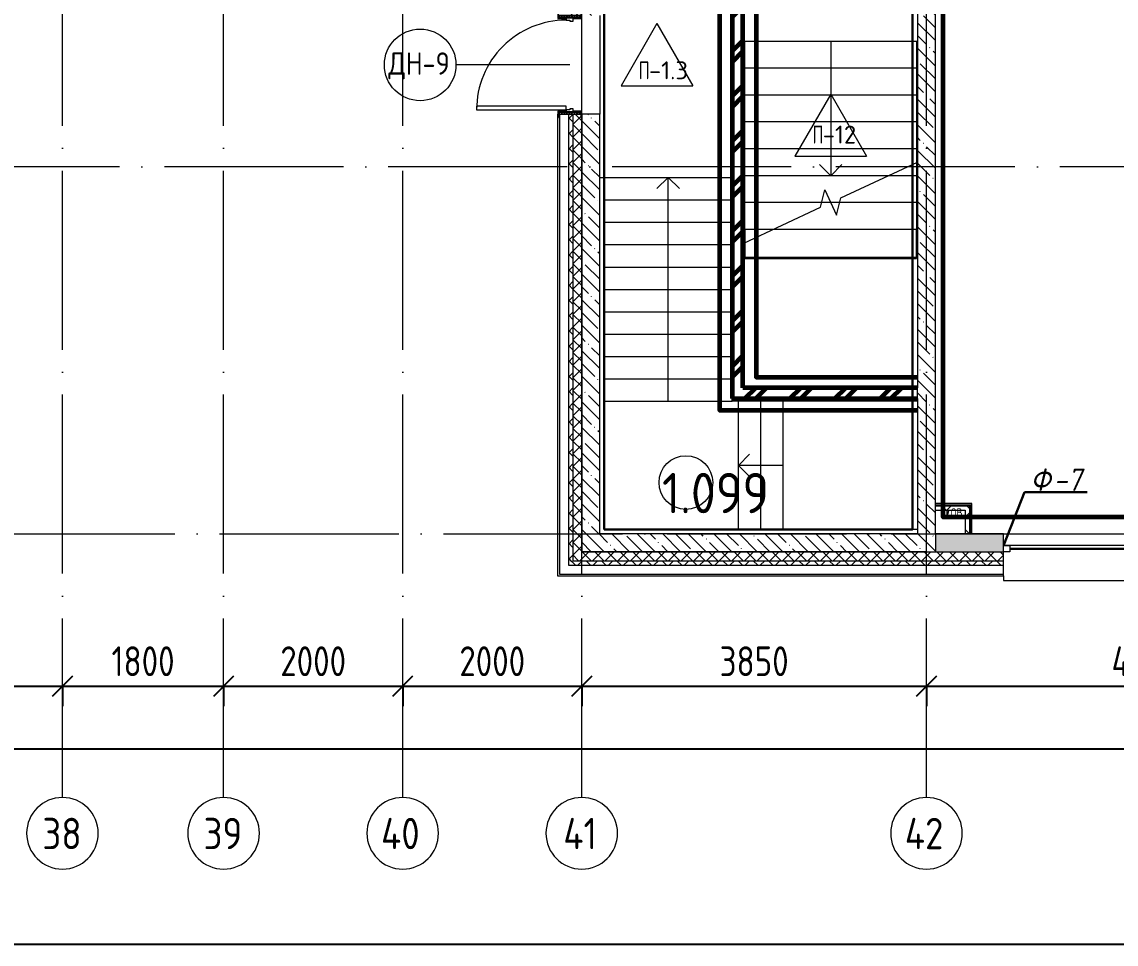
# Model space of a CAD drawing. Header units: millimetres. Extents: x -592259 to 288321, y -552984 to 293768.
# Drawn here: x 142535 to 154756, y -4557 to 5742 of the extents above; entities that cross this region are included whole.
import ezdxf

# ---------------------------------------------------------------- set-up
doc = ezdxf.new("R2010")
doc.units = ezdxf.units.MM
doc.linetypes.add('ADSK_Линия сетки', pattern=[2500, 2000, -250, 0, -250])
doc.layers.get('Defpoints').update_dxf_attribs({"color": 250})
for name, color, linetype, lineweight in [('0) кирпич', 30, 'Continuous', 60), ('2)Фархверки', 40, 'Continuous', 30), ('4.1) Штук. 3 вып', 6, 'Continuous', 60), ('4.1.1) Штук.  швы3 вып.', 6, 'Continuous', 60), ('4.2) Штук 4 вып', 6, 'Continuous', 60), ('4.7) Штук. 6 вып.', 6, 'Continuous', 30), ('A-____-____-DIMS', 250, 'Continuous', 9), ('A-AREA-____-IDEN', 250, 'Continuous', 9), ('A-DETL-GENF-OTLN', 250, 'Continuous', 5), ('A-DOOR-____-IDEN', 250, 'Continuous', 9), ('A-DOOR-____-MCUT', 250, 'Continuous', 5), ('A-DOOR-____-OTLN', 250, 'Continuous', 5), ('A-DOOR-FRAM-MCUT', 250, 'Continuous', 5), ('A-DOOR-FRAM-OTLN', 250, 'Continuous', 5), ('A-FLOR-____-IDEN', 250, 'Continuous', 9), ('A-FLOR-____-OTLN', 250, 'Continuous', 9), ('A-GLAZ-____-MCUT', 250, 'Continuous', 9), ('A-GLAZ-____-OTLN', 250, 'Continuous', 5), ('A-ROOF-___-IDEN', 250, 'Continuous', 9), ('A-ROOF-____-MCUT', 250, 'Continuous', 9), ('A-ROOF-____-OTLN', 250, 'Continuous', 5), ('A-ROOF-FNSH-MCUT', 250, 'Continuous', 9), ('A-WALL-____-MCUT', 250, 'Continuous', 13), ('A-WALL-____-PATT', 250, 'Continuous', 13), ('A-WALL-FNSH-MCUT', 250, 'Continuous', 13), ('I-WALL-____-OTLN', 250, 'Continuous', 9), ('S-GRID-____-IDEN', 250, 'Continuous', 9), ('S-GRID-____-OTLN', 250, 'Continuous', 9), ('S-STRS-____-MBND', 250, 'Continuous', 5), ('S-STRS-____-OTLN', 250, 'Continuous', 5)]:
    doc.layers.add(name, color=color, linetype=linetype, lineweight=lineweight)
doc.styles.add('GOST Common', font='', dxfattribs={"width": 0.9, "height": 350})
doc.styles.add('GOST Common_1', font='', dxfattribs={"width": 0.9, "height": 250})
doc.styles.add('ISOCPEUR', font='isocpeur.ttf', dxfattribs={"width": 0.8, "height": 100})
doc.styles.add('ISOCPEUR_1', font='isocpeur.ttf', dxfattribs={"width": 0.9, "height": 250})
doc.styles.add('ISOCPEUR_2', font='isocpeur.ttf', dxfattribs={"height": 160})
doc.styles.add('ISOCPEUR_I', font='isocpeui.ttf', dxfattribs={"width": 0.9, "height": 12.5})
doc.styles.get("Standard").update_dxf_attribs({"font": 'ГОСТ тип А.ttf'})
doc.styles.get('GOST Common').set_extended_font_data('GOST Common')
doc.styles.get('GOST Common_1').set_extended_font_data('GOST Common')
doc.dimstyles.new('А3', dxfattribs={"dimtxt": 333, "dimasz": 222, "dimexe": 222, "dimexo": 111, "dimgap": 111, "dimtad": 1, "dimtoh": 1, "dimdec": 0, "dimrnd": 0.0015, "dimzin": 0, "dimdsep": 46, "dimtxsty": 'Standard', "dimblk": 'OBLIQUE', "dimcen": 0, "dimclrd": 7, "dimclre": 7, "dimclrt": 7, "dimadec": 0, "dimazin": 0, "dimtfac": 1, "dimtdec": 0, "dimtofl": 0, "dimtmove": 0, "dimatfit": 3, "dimfxl": 1, "dimtolj": 1, "dimtzin": 0, "dimarcsym": 0})
pattern_1 = [(45, (12287.9, -0.0006), (-251.4472, 251.4472), []), (45, (12287.9, 381), (-251.4472, 251.4472), [])]
pattern_2 = [(45, (12287.91, -0.0006), (-70.71068, 70.71068), []), (135, (12287.91, -0.0006), (-70.71068, -70.71068), [])]
pattern_3 = [(135, (12287.91, -0.0006), (-84.85281, -84.85281), []), (225, (12287.91, -0.0006), (84.85281, -84.85281), [])]
pattern_4 = [(135, (12287.91, -0.0006), (-142.5612, -142.5612), []), (135, (12430.48, -0.0006), (-142.5612, -142.5612), [252.016, -50.403, 3.353, -47.05])]
pattern_5 = [(45, (12287.91, -0.0006), (-141.42136, 141.42136), []), (135, (12287.91, -0.0006), (-141.42136, -141.42136), [])]

# ---------------------------------------------------------------- blocks, each defined once
blk = doc.blocks.new('Дверь_СКБ_1Ст_Наружная - Общешкольная светлая из подвала с фрамугой_ncs s 1020-Y90R_ДН9-35292527-АР1_Маркировочный план 1 этажа С2и3')
at = {"layer": 'A-DOOR-____-OTLN'}
h = blk.add_hatch(dxfattribs=at)
h.set_pattern_fill('FP_56', color=256, style=0, pattern_type=2)
h.set_pattern_definition([(135, (1751.41, 209.685), (-14.14214, -14.14214), []), (225, (1751.41, 209.685), (14.14214, -14.14214), [])])
h.paths.add_polyline_path([(544.5, 65), (544.5, -115), (569.5, -115), (569.5, 135), (544.5, 135), (544.5, 124.4)])
at = {"layer": 'A-DOOR-FRAM-OTLN'}
h = blk.add_hatch(dxfattribs=at)
h.set_pattern_fill('FP_57', color=256, style=0, pattern_type=2)
h.set_pattern_definition([(45, (-371.384, 209.685), (-14.1421, 14.1421), []), (135, (-371.384, 209.685), (-14.1421, -14.1421), [])])
h.paths.add_polyline_path([(-530.5, 135), (-530.5, -115), (-505.5, -115), (-505.5, 135)])
at = {"layer": 'A-DOOR-____-MCUT'}
for p, q in [((-480.5, 1050), (-480.5, 50)), ((-440.5, 1050), (-480.5, 1050)), ((-440.5, 50), (-440.5, 1050)), ((-480.5, 50), (-440.5, 50))]:
    blk.add_line(p, q, dxfattribs=at)
at = {"layer": 'A-DOOR-____-OTLN'}
for p, q in [((-497.5, 143), (-567.5, 143)), ((-567.5, 143), (-567.5, 135)), ((-567.5, 135), (-505.5, 135)), ((-505.5, 135), (-505.5, 50)), ((-497.5, 50), (-497.5, 143)), ((606.5, 143), (536.5, 143)), ((536.5, 143), (536.5, 50)), ((544.5, 50), (544.5, 135)), ((544.5, 135), (606.5, 135)), ((606.5, 135), (606.5, 143)), ((-505.5, 50), (-497.5, 50)), ((536.5, 50), (544.5, 50)), ((-567.5, -115), (-567.5, -123)), ((-505.5, -115), (-567.5, -115)), ((-497.5, -30), (-505.5, -30)), ((-505.5, -30), (-505.5, -115)), ((-497.5, -123), (-497.5, -30)), ((544.5, -30), (536.5, -30)), ((536.5, -30), (536.5, -123)), ((544.5, -115), (544.5, -30)), ((606.5, -115), (544.5, -115)), ((606.5, -123), (606.5, -115)), ((-567.5, -123), (-497.5, -123)), ((536.5, -123), (606.5, -123))]:
    blk.add_line(p, q, dxfattribs=at)
blk.add_arc((-480.5, 50), 1000, 360, 90, dxfattribs=at)
at = {"layer": 'A-DOOR-FRAM-MCUT'}
for p, q in [((-505.5, 135), (-530.5, 135)), ((-530.5, 135), (-530.5, -115)), ((-505.5, -115), (-505.5, 135)), ((569.5, 135), (544.5, 135)), ((544.5, 135), (544.5, -115)), ((569.5, -115), (569.5, 135)), ((-480.5, 50), (-505.5, 50)), ((-505.5, 50), (-505.5, -30)), ((-480.5, 10), (-480.5, 50)), ((-470.5, 10), (-480.5, 10)), ((-470.5, -30), (-470.5, 10)), ((519.5, 10), (509.5, 10)), ((509.5, 10), (509.5, -30)), ((519.5, 50), (519.5, 10)), ((544.5, 50), (519.5, 50)), ((544.5, -30), (544.5, 50)), ((-530.5, -115), (-505.5, -115)), ((-505.5, -30), (-470.5, -30)), ((509.5, -30), (544.5, -30)), ((544.5, -115), (569.5, -115))]:
    blk.add_line(p, q, dxfattribs=at)
blk = doc.blocks.new('Окно_СКБ_2Ст1 - Окно_СКБ_2Ст 3300_ОК2л-29018870-АР1_Маркировочный план 1 этажа С2и3')
at = {"layer": 'A-GLAZ-____-MCUT'}
for p, q in [((-1650, -195), (-1650, -125)), ((-1650, -125), (-1580, -125)), ((-1580, -195), (-1650, -195)), ((-1580, -195), (-1600, -195)), ((-1600, -195), (-1600, -205)), ((-1600, -205), (-800, -205)), ((-800, -205), (-1600, -205)), ((-1580, -125), (-1580, -195)), ((-820, -155), (-1580, -155)), ((-1580, -155), (-1580, -195)), ((-1530, -205), (-1530, -155)), ((-870, -205), (-870, -155)), ((-820, -195), (-820, -125)), ((-820, -125), (-750, -125)), ((-820, -195), (-820, -155)), ((-750, -195), (-820, -195)), ((-800, -195), (-820, -195)), ((-800, -205), (-800, -195)), ((-750, -125), (-750, -195)), ((1580, -195), (1580, -125)), ((1580, -125), (1650, -125)), ((1650, -195), (1580, -195)), ((1650, -125), (1650, -195))]:
    blk.add_line(p, q, dxfattribs=at)
at = {"layer": 'A-GLAZ-____-MCUT', "lineweight": 5}
for p, q in [((-1530, -175), (-870, -175)), ((-870, -185), (-1530, -185)), ((1580, -155), (-750, -155)), ((1580, -165), (-750, -165))]:
    blk.add_line(p, q, dxfattribs=at)
at = {"layer": 'A-GLAZ-____-OTLN'}
for p, q in [((-1650, -195), (-1600, -195)), ((-800, -195), (1650, -195))]:
    blk.add_line(p, q, dxfattribs=at)
blk = doc.blocks.new('WNW_Отлив1 - Отлив_металлический 2-28598290-АР1_Маркировочный план 1 этажа С2и3')
at = {"layer": 'A-GLAZ-____-OTLN'}
for p, q in [((1650, 320), (-1650, 320)), ((-1650, 320), (-1650, 270)), ((1650, 270), (1650, 320))]:
    blk.add_line(p, q, dxfattribs=at)
blk = doc.blocks.new('_Wn_-As_OpeningMEP_floor__Rectangular - _Wn_-As_OpeningMEP_floor__Rectangular-34854217-АР1_Маркировочный план 1 этажа С2и3')
at = {"layer": 'A-DETL-GENF-OTLN', "lineweight": 5}
for p, q in [((-100, 0), (-82, 82)), ((-82, 82), (-48, 86))]:
    blk.add_line(p, q, dxfattribs=at)
blk = doc.blocks.new('Ось сетки - Круг_Ø8 мм-39983606-АР1_Маркировочный план 1 этажа С2и3')
at = {"layer": 'S-GRID-____-IDEN'}
for start, end in [(360, 180), (180, 360)]:
    blk.add_arc((0, 0), 4, start, end, dxfattribs=at)
blk = doc.blocks.new('_Oblique')
at = {"color": 0, "linetype": 'ByBlock', "lineweight": -2}
blk.add_line((-0.5, -0.5), (0.5, 0.5), dxfattribs=at)
blk = doc.blocks.new('*D2541')
at = {"layer": 'A-____-____-DIMS', "color": 7, "lineweight": -2, "transparency": 16777216}
for p, q in [((137538, -1676), (142988, -1676)), ((137538, -1687), (137538, -1898)), ((142988, -1687), (142988, -1898))]:
    blk.add_line(p, q, dxfattribs=at)
at = {"layer": 'Defpoints', "color": 0, "transparency": 16777216}
for p in [(137538, -1576), (142988, -1576), (142988, -1676)]:
    blk.add_point(p, dxfattribs=at)
at = {"layer": 'A-____-____-DIMS', "color": 7, "lineweight": -2, "transparency": 16777216, "xscale": 222, "yscale": 222, "zscale": 222, "rotation": 180}
blk.add_blockref('_Oblique', (137538, -1676), dxfattribs=at)
at = {"layer": 'A-____-____-DIMS', "color": 7, "lineweight": -2, "transparency": 16777216, "xscale": 222, "yscale": 222, "zscale": 222}
blk.add_blockref('_Oblique', (142988, -1676), dxfattribs=at)
at = {"layer": 'A-____-____-DIMS', "color": 7, "transparency": 16777216, "insert": (140263, -1398), "char_height": 333, "width": 2.57, "attachment_point": 5}
blk.add_mtext('\\A1;5450', dxfattribs=at)
blk = doc.blocks.new('*D2542')
at = {"layer": 'A-____-____-DIMS', "color": 7, "lineweight": -2, "transparency": 16777216}
for p, q in [((142988, -1676), (144788, -1676)), ((142988, -1687), (142988, -1898)), ((144788, -1687), (144788, -1898))]:
    blk.add_line(p, q, dxfattribs=at)
at = {"layer": 'Defpoints', "color": 0, "transparency": 16777216}
for p in [(142988, -1576), (144788, -1576), (144788, -1676)]:
    blk.add_point(p, dxfattribs=at)
at = {"layer": 'A-____-____-DIMS', "color": 7, "lineweight": -2, "transparency": 16777216, "xscale": 222, "yscale": 222, "zscale": 222, "rotation": 180}
blk.add_blockref('_Oblique', (142988, -1676), dxfattribs=at)
at = {"layer": 'A-____-____-DIMS', "color": 7, "lineweight": -2, "transparency": 16777216, "xscale": 222, "yscale": 222, "zscale": 222}
blk.add_blockref('_Oblique', (144788, -1676), dxfattribs=at)
at = {"layer": 'A-____-____-DIMS', "color": 7, "transparency": 16777216, "insert": (143888, -1398), "char_height": 333, "width": 2.3, "attachment_point": 5}
blk.add_mtext('\\A1;1800', dxfattribs=at)
blk = doc.blocks.new('*D2543')
at = {"layer": 'A-____-____-DIMS', "color": 7, "lineweight": -2, "transparency": 16777216}
for p, q in [((144788, -1676), (146788, -1676)), ((144788, -1687), (144788, -1898)), ((146788, -1687), (146788, -1898))]:
    blk.add_line(p, q, dxfattribs=at)
at = {"layer": 'Defpoints', "color": 0, "transparency": 16777216}
for p in [(144788, -1576), (146788, -1576), (146788, -1676)]:
    blk.add_point(p, dxfattribs=at)
at = {"layer": 'A-____-____-DIMS', "color": 7, "lineweight": -2, "transparency": 16777216, "xscale": 222, "yscale": 222, "zscale": 222, "rotation": 180}
blk.add_blockref('_Oblique', (144788, -1676), dxfattribs=at)
at = {"layer": 'A-____-____-DIMS', "color": 7, "lineweight": -2, "transparency": 16777216, "xscale": 222, "yscale": 222, "zscale": 222}
blk.add_blockref('_Oblique', (146788, -1676), dxfattribs=at)
at = {"layer": 'A-____-____-DIMS', "color": 7, "transparency": 16777216, "insert": (145788, -1398), "char_height": 333, "width": 2.48, "attachment_point": 5}
blk.add_mtext('\\A1;2000', dxfattribs=at)
blk = doc.blocks.new('*D2544')
at = {"layer": 'A-____-____-DIMS', "color": 7, "lineweight": -2, "transparency": 16777216}
for p, q in [((146788, -1676), (148788, -1676)), ((146788, -1687), (146788, -1898)), ((148788, -1687), (148788, -1898))]:
    blk.add_line(p, q, dxfattribs=at)
at = {"layer": 'Defpoints', "color": 0, "transparency": 16777216}
for p in [(146788, -1576), (148788, -1576), (148788, -1676)]:
    blk.add_point(p, dxfattribs=at)
at = {"layer": 'A-____-____-DIMS', "color": 7, "lineweight": -2, "transparency": 16777216, "xscale": 222, "yscale": 222, "zscale": 222, "rotation": 180}
blk.add_blockref('_Oblique', (146788, -1676), dxfattribs=at)
at = {"layer": 'A-____-____-DIMS', "color": 7, "lineweight": -2, "transparency": 16777216, "xscale": 222, "yscale": 222, "zscale": 222}
blk.add_blockref('_Oblique', (148788, -1676), dxfattribs=at)
at = {"layer": 'A-____-____-DIMS', "color": 7, "transparency": 16777216, "insert": (147788, -1398), "char_height": 333, "width": 2.48, "attachment_point": 5}
blk.add_mtext('\\A1;2000', dxfattribs=at)
blk = doc.blocks.new('*D2545')
at = {"layer": 'A-____-____-DIMS', "color": 7, "lineweight": -2, "transparency": 16777216}
for p, q in [((148788, -1676), (152638, -1676)), ((148788, -1687), (148788, -1898)), ((152638, -1687), (152638, -1898))]:
    blk.add_line(p, q, dxfattribs=at)
at = {"layer": 'Defpoints', "color": 0, "transparency": 16777216}
for p in [(148788, -1576), (152638, -1576), (152638, -1676)]:
    blk.add_point(p, dxfattribs=at)
at = {"layer": 'A-____-____-DIMS', "color": 7, "lineweight": -2, "transparency": 16777216, "xscale": 222, "yscale": 222, "zscale": 222, "rotation": 180}
blk.add_blockref('_Oblique', (148788, -1676), dxfattribs=at)
at = {"layer": 'A-____-____-DIMS', "color": 7, "lineweight": -2, "transparency": 16777216, "xscale": 222, "yscale": 222, "zscale": 222}
blk.add_blockref('_Oblique', (152638, -1676), dxfattribs=at)
at = {"layer": 'A-____-____-DIMS', "color": 7, "transparency": 16777216, "insert": (150713, -1398), "char_height": 333, "width": 2.48, "attachment_point": 5}
blk.add_mtext('\\A1;3850', dxfattribs=at)
blk = doc.blocks.new('*D2546')
at = {"layer": 'A-____-____-DIMS', "color": 7, "lineweight": -2, "transparency": 16777216}
for p, q in [((152638, -1676), (157538, -1676)), ((152638, -1687), (152638, -1898)), ((157538, -1687), (157538, -1898))]:
    blk.add_line(p, q, dxfattribs=at)
at = {"layer": 'Defpoints', "color": 0, "transparency": 16777216}
for p in [(152638, -1576), (157538, -1576), (157538, -1676)]:
    blk.add_point(p, dxfattribs=at)
at = {"layer": 'A-____-____-DIMS', "color": 7, "lineweight": -2, "transparency": 16777216, "xscale": 222, "yscale": 222, "zscale": 222, "rotation": 180}
blk.add_blockref('_Oblique', (152638, -1676), dxfattribs=at)
at = {"layer": 'A-____-____-DIMS', "color": 7, "lineweight": -2, "transparency": 16777216, "xscale": 222, "yscale": 222, "zscale": 222}
blk.add_blockref('_Oblique', (157538, -1676), dxfattribs=at)
at = {"layer": 'A-____-____-DIMS', "color": 7, "transparency": 16777216, "insert": (155088, -1398), "char_height": 333, "width": 2.57, "attachment_point": 5}
blk.add_mtext('\\A1;4900', dxfattribs=at)
blk = doc.blocks.new('*D2548')
at = {"layer": 'A-____-____-DIMS', "color": 7, "lineweight": -2, "transparency": 16777216}
for p, q in [((81438, -2376), (165038, -2376)), ((81438, -2387), (81438, -2598)), ((165038, -2387), (165038, -2598))]:
    blk.add_line(p, q, dxfattribs=at)
at = {"layer": 'Defpoints', "color": 0, "transparency": 16777216}
for p in [(81438, -2276), (165038, -2276), (165038, -2376)]:
    blk.add_point(p, dxfattribs=at)
at = {"layer": 'A-____-____-DIMS', "color": 7, "lineweight": -2, "transparency": 16777216, "xscale": 222, "yscale": 222, "zscale": 222, "rotation": 180}
blk.add_blockref('_Oblique', (81438, -2376), dxfattribs=at)
at = {"layer": 'A-____-____-DIMS', "color": 7, "lineweight": -2, "transparency": 16777216, "xscale": 222, "yscale": 222, "zscale": 222}
blk.add_blockref('_Oblique', (165038, -2376), dxfattribs=at)
at = {"layer": 'A-____-____-DIMS', "color": 7, "transparency": 16777216, "insert": (123238, -2098), "char_height": 333, "width": 3.1, "attachment_point": 5}
blk.add_mtext('\\A1;83600', dxfattribs=at)
blk = doc.blocks.new('AAR_СКБ_Марка_Помещения_мал - Номер-28977439-АР1_Маркировочный план 1 этажа С2и3')
at = {"layer": 'A-AREA-____-IDEN'}
blk.add_circle((-0.03, 0), 3, dxfattribs=at)
blk = doc.blocks.new('AAR_СКБ_Марка_Перекрытия - Марка пола-17325028-АР1_Маркировочный план 1 этажа С2и3')
at = {"layer": 'A-FLOR-____-IDEN'}
for p, q in [((0, 6.93), (-4, 0)), ((0, 6.93), (4, 0)), ((-4, 0), (4, 0))]:
    blk.add_line(p, q, dxfattribs=at)
blk = doc.blocks.new('ADSK_Марка_отделка-ступеней - Типоразмер_ADSK_Марка-39154903-АР1_Маркировочный план 1 этажа С2и3')
at = {"layer": 'A-ROOF-___-IDEN'}
for p, q in [((0, 6.22), (-4, -0.71)), ((0, 6.22), (4, -0.71)), ((-4, -0.71), (4, -0.71))]:
    blk.add_line(p, q, dxfattribs=at)
blk = doc.blocks.new('ADSK_Марка_Дверь - Типоразмер_ADSK_Марка-30565456-АР1_Маркировочный план 1 этажа С2и3')
at = {"layer": 'A-DOOR-____-IDEN'}
blk.add_circle((0, 0), 4, dxfattribs=at)

msp = doc.modelspace()

# ---------------------------------------------------------------- hatches: boundary and pattern name
at = {"layer": '0) кирпич'}
h = msp.add_hatch(dxfattribs=at)
h.set_pattern_fill('FP_4', color=256, style=0, pattern_type=2)
h.set_pattern_definition(pattern_1)
h.paths.add_polyline_path([(150467.9741, 1534.9994), (150587.9138, 1534.9994), (150587.9138, 6174.9994), (150467.9138, 6174.9994), (150467.9138, 1534.9994)])
h = msp.add_hatch(dxfattribs=at)
h.set_pattern_fill('FP_4', color=256, style=0, pattern_type=2)
h.set_pattern_definition(pattern_1)
h.paths.add_polyline_path([(152533.5142, 1534.9994), (152537.9138, 1534.9994), (152537.0335, 1654.9994), (150587.9138, 1654.9994), (150587.9138, 1534.9994), (152483.513, 1534.9994)])
at = {"layer": 'A-WALL-____-PATT', "lineweight": 15, "true_color": 0x000000}
h = msp.add_hatch(dxfattribs=at)
h.set_pattern_fill('FP_1', color=18, style=0, pattern_type=2)
h.set_pattern_definition(pattern_4)
h.paths.add_polyline_path([(148799.7684, 25), (148987.9138, 25), (148987.9138, 4711.9994), (148787.9138, 4711.9994), (148787.9138, 25)])
h.paths.add_polyline_path([(148985.6886, 5811.9994), (148987.9138, 5811.9994), (148987.9138, 6889.9994), (148787.9138, 6889.9994), (148787.9138, 5811.9994)])
h.paths.add_polyline_path([(148787.9138, 8619.9994), (148987.9138, 8619.9994), (148987.9138, 10025), (148787.9138, 10025), (148787.9138, 8799.0577)])
h.paths.add_polyline_path([(148831.1292, 12545.0003), (148987.9138, 12545.0003), (148987.9138, 13000), (148787.9138, 13000), (148787.9138, 12545.0003)])
h = msp.add_hatch(dxfattribs=at)
h.set_pattern_fill('FP_1', color=18, style=0, pattern_type=2)
h.set_pattern_definition(pattern_4)
h.paths.add_polyline_path([(152737.9138, -175), (152737.9138, 7109.9994), (152537.9138, 7109.9994), (152537.9138, -175), (152637.8913, -175)])
h.paths.add_polyline_path([(152588.6141, 8749.9994), (152737.9138, 8749.9994), (152737.8919, 10425.0006), (152537.9138, 10425.0006), (152537.9138, 8749.9994)])
h = msp.add_hatch(dxfattribs=at)
h.set_pattern_fill('FP_53', color=18, style=0, pattern_type=2)
h.set_pattern_definition(pattern_3)
h.paths.add_polyline_path([(148687.8919, -275), (148687.8919, 4711.9994), (148637.8919, 4711.9994), (148637.8919, -275)])
h.paths.add_polyline_path([(148687.8919, 5811.9994), (148687.8919, 6889.9994), (148637.8919, 6889.9994), (148637.8919, 5811.9994)])
h.paths.add_polyline_path([(148637.8919, 8619.9994), (148687.8919, 8619.9994), (148687.8919, 9755), (148637.8919, 9755), (148637.8919, 8799.0577)])
h = msp.add_hatch(dxfattribs=at)
h.set_pattern_fill('FP_52', color=18, style=0, pattern_type=2)
h.set_pattern_definition(pattern_2)
h.paths.add_polyline_path([(148687.8919, -175), (148787.8919, -175), (148787.8919, 4711.9994), (148785.8919, 4711.9994), (148785.8477, 4674.9994), (148777.8919, 4674.9994), (148777.8919, 4711.9994), (148687.8919, 4711.9994), (148687.8919, 8.7269)])
h.paths.add_polyline_path([(148785.8919, 5811.9994), (148787.8919, 5811.9994), (148787.8919, 6889.9994), (148785.8919, 6889.9994), (148785.8919, 6852.9994), (148777.8919, 6852.9994), (148777.8919, 6889.9994), (148687.8919, 6889.9994), (148687.8919, 5811.9994), (148777.8919, 5811.9994), (148777.8919, 5848.9994), (148785.8919, 5848.9994), (148785.8919, 5827.4634)])
h.paths.add_polyline_path([(148777.8919, 8619.9994), (148777.8919, 8656.9994), (148785.8919, 8656.9994), (148785.8919, 8619.9994), (148787.8919, 8619.9994), (148787.8919, 9755), (148687.8919, 9755), (148687.8919, 8619.9994), (148752.8919, 8619.9994)])
h = msp.add_hatch(dxfattribs=at)
h.set_pattern_fill('FP_83', color=18, style=0, pattern_type=2)
h.set_pattern_definition(pattern_5)
h.paths.add_polyline_path([(153070.1654, 287.5006), (153120.1654, 287.5006), (153120.1654, 337.5006), (152737.9138, 337.5006), (152737.9138, 287.5006), (152874.295, 287.5006)])
h = msp.add_hatch(dxfattribs=at)
h.set_pattern_fill('FP_83', color=18, style=0, pattern_type=2)
h.set_pattern_definition(pattern_5)
h.paths.add_polyline_path([(153070.1654, 25), (153120.1654, 25), (153120.1654, 287.5006), (153070.1654, 287.5006), (153070.1654, 64.5232)])
h = msp.add_hatch(dxfattribs=at)
h.set_pattern_fill('FP_1', color=18, style=0, pattern_type=2)
h.set_pattern_definition(pattern_4)
h.paths.add_polyline_path([(148787.9138, -175), (152537.9138, -175), (152537.9138, 25), (148787.9138, 23.9725), (148787.9138, -174.9781)])
h = msp.add_hatch(dxfattribs=at)
h.set_pattern_fill('FP_3', color=18, style=0, pattern_type=2)
h.set_pattern_definition([(50, (12287.9, -0.0006), (364.3679, -31.8783), [38.1, -419.1]), (355, (12287.9, -0.0006), (-70.48585, 382.1133), [30.48, -335.28]), (100.451, (12318.28, -2.66), (293.885, 350.2334), [32.38, -356.18]), (46.184, (12287.9, 101.6), (542.1585, -84.0858), [57.15, -628.65]), (96.636, (12333.1, 94.6), (474.8049, 494.8554), [48.57, -534.27]), (351.184, (12287.9, 101.6), (474.8102, 494.85), [45.72, -502.92]), (21, (12338.7, 76.2), (303.22847, -204.53046), [38.1, -419.1]), (326, (12338.7, 76.2), (123.6039, 368.376), [30.48, -335.28]), (71.451, (12364, 59.16), (426.8341, 163.8427), [32.38, -356.18]), (37.5, (12287.91, -0.0006), (6.17665, 169.11015), [16.764, -314.452, 16.764, -323.596, -336.55]), (37.5, (12287.91, -0.0006), (6.17665, 169.11015), [-671.576, 16.764, -319.786]), (7.5, (12287.91, -0.0006), (133.63888, 200.3615), [16.764, -177.292, 16.764, -306.832, -128.27]), (7.5, (12287.91, -0.0006), (133.63888, 200.3615), [-517.652, 16.764, -111.506]), (327.5, (12174.63, -0.0006), (271.18182, -11.45836), [16.764, -110.236, 16.764, -379.476, -525.78]), (327.5, (12174.63, -0.0006), (271.18182, -11.45836), [-523.24, 16.764, -509.016]), (317.5, (12123.83, -0.0006), (296.2585, 50.85285), [16.764, -148.336, 16.764, -246.38, -373.38]), (317.5, (12123.83, -0.0006), (296.2585, 50.85285), [-428.244, 16.764, -356.616])])
h.paths.add_polyline_path([(164837.8919, -175), (164837.8919, 25), (157737.8919, 25), (157737.8919, -175), (164551.1175, -175)])
h.paths.add_polyline_path([(157337.8919, -175), (157337.8919, 25), (156797.4138, 25), (156797.4138, -175)])
h.paths.add_polyline_path([(153497.4138, -175), (153497.4138, 25), (152737.9138, 25), (152737.9138, -175)])
h = msp.add_hatch(dxfattribs=at)
h.set_pattern_fill('FP_52', color=18, style=0, pattern_type=2)
h.set_pattern_definition(pattern_2)
h.paths.add_polyline_path([(150881.5625, -275), (152637.8913, -275), (152637.8913, -175), (148687.8919, -175), (148687.8922, -275), (148987.9138, -275)])
h = msp.add_hatch(dxfattribs=at)
h.set_pattern_fill('FP_52', color=18, style=0, pattern_type=2)
h.set_pattern_definition(pattern_2)
h.paths.add_polyline_path([(157447.9138, -275), (157447.9138, -175), (156797.4138, -175), (156797.4138, -275)])
h.paths.add_polyline_path([(152637.8913, -275), (153497.4138, -275), (153497.4138, -175), (152637.8913, -175), (152637.8913, -180.6325)])
h = msp.add_hatch(dxfattribs=at)
h.set_pattern_fill('FP_53', color=18, style=0, pattern_type=2)
h.set_pattern_definition(pattern_3)
h.paths.add_polyline_path([(148687.8922, -275), (148637.8919, -275), (148637.8923, -325), (148662.8919, -300)])
h.paths.add_polyline_path([(152537.9138, -325), (152637.8913, -325), (152637.8913, -275), (148687.8922, -275), (148637.8923, -325), (150881.5625, -325)])
h = msp.add_hatch(dxfattribs=at)
h.set_pattern_fill('FP_53', color=18, style=0, pattern_type=2)
h.set_pattern_definition(pattern_3)
h.paths.add_polyline_path([(157447.9138, -325), (157447.9138, -275), (156797.4138, -275), (156797.4138, -325)])
h.paths.add_polyline_path([(152637.8913, -325), (153497.4138, -325), (153497.4138, -275), (152637.8913, -275)])

# ---------------------------------------------------------------- linework, layer by layer
at = {"color": 1}
msp.add_lwpolyline([(173774.1788, 68376.857), (126127.8919, 68376.857), (126127.8919, -4557.0324), (173774.1788, -4557.0324)], close=True, dxfattribs=at)
at = {"layer": '0) кирпич'}
for p, q in [((150587.9138, 1654.9994), (150587.9138, 6174.9994)), ((150467.9138, 6054.9994), (150467.9138, 1534.9994)), ((152537.9138, 1654.9994), (150587.9138, 1654.9994)), ((150467.9138, 1534.9994), (152537.9138, 1534.9994))]:
    msp.add_line(p, q, dxfattribs=at)
at = {"layer": '2)Фархверки'}
for p, q in [((153500.7112, -97.5191), (153731.6044, 491.924)), ((154431.6044, 489.2802), (153731.6044, 489.2802))]:
    msp.add_line(p, q, dxfattribs=at)
at = {"layer": '4.1) Штук. 3 вып'}
msp.add_lwpolyline([(152824.391, 48485.5), (152824.391, 58375), (157197.4452, 58375), (157197.4452, 211.6505), (152824.391, 211.6505), (152824.391, 10513.9665)], dxfattribs=at)
at = {"layer": '4.1.1) Штук.  швы3 вып.'}
msp.add_lwpolyline([(153787.5038, 211.6505), (152824.391, 211.6505)], dxfattribs=at)
at = {"layer": '4.2) Штук 4 вып'}
for points in [[(148987.9138, 6287.7188), (150735.5264, 6287.7188), (150735.5264, 1775.3747), (152537.9138, 1775.3747)], [(152537.9138, 1403.6575), (150329.6911, 1403.6575), (150329.6911, 5929.3769), (148987.9138, 5929.3769)]]:
    msp.add_lwpolyline(points, dxfattribs=at)
at = {"layer": '4.7) Штук. 6 вып.'}
msp.add_lwpolyline([(149037.9741, 75.0006), (152483.513, 75.0006), (152483.513, 8949.9994), (149037.9741, 8949.9994)], close=True, dxfattribs=at)
at = {"layer": 'A-DOOR-____-IDEN', "color": 18, "true_color": 0x000000}
msp.add_line((148652.8919, 5261.9994), (147382.8919, 5261.9994), dxfattribs=at)
at = {"layer": 'A-FLOR-____-OTLN', "color": 18, "lineweight": 5, "true_color": 0x000000}
for p, q in [((150587.9138, 5499.9994), (150597.9138, 5499.9994)), ((148987.9138, 4005.0006), (150467.9138, 4005.0006)), ((149037.8919, 75.0006), (149037.8919, 4005.0006)), ((152870.4138, 201.8942), (152870.4138, 287.5006)), ((153070.1654, 201.8942), (152870.4138, 201.8942)), ((152537.9138, 75.0006), (149037.8919, 75.0006))]:
    msp.add_line(p, q, dxfattribs=at)
at = {"layer": 'A-ROOF-____-MCUT', "color": 18, "lineweight": 13, "true_color": 0x000000}
for p, q in [((150607.9138, 3115.9994), (150607.9138, 3099.9994)), ((150607.9138, 3115.9994), (152527.8913, 3115.9994)), ((150607.9138, 3099.9994), (152527.8913, 3099.9994)), ((152527.8913, 3099.9994), (152527.8913, 3115.9994))]:
    msp.add_line(p, q, dxfattribs=at)
at = {"layer": 'A-ROOF-____-OTLN', "color": 18, "true_color": 0x000000}
for p, q in [((150607.9138, 3424.9994), (150607.9138, 5524.9994)), ((152527.8913, 5524.9994), (150607.9138, 5524.9994)), ((152527.8913, 5524.9994), (152527.8913, 3424.9994)), ((152527.8913, 5224.9994), (150607.9138, 5224.9994)), ((152527.8913, 4924.9994), (150607.9138, 4924.9994)), ((152527.8913, 4624.9994), (150607.9138, 4624.9994)), ((152527.8913, 4324.9994), (150607.9138, 4324.9994)), ((152527.8913, 4024.9994), (150607.9138, 4024.9994)), ((152527.8913, 3724.9994), (150607.9138, 3724.9994))]:
    msp.add_line(p, q, dxfattribs=at)
at = {"layer": 'A-ROOF-FNSH-MCUT', "color": 18, "lineweight": 5, "true_color": 0x000000}
for p, q in [((150607.9138, 3424.9994), (150607.9138, 3115.9994)), ((152527.8913, 3424.9994), (150607.9138, 3424.9994)), ((152527.8913, 3115.9994), (152527.8913, 3424.9994))]:
    msp.add_line(p, q, dxfattribs=at)
at = {"layer": 'A-WALL-____-MCUT', "color": 18, "lineweight": 15, "true_color": 0x000000}
for p, q in [((152537.9138, 7079.9994), (152537.9138, 1654.9994)), ((152737.9138, 25), (152737.9138, 7079.9994)), ((148537.8919, 4711.9994), (148537.8919, -425)), ((148637.8919, 4711.9994), (148637.8919, -325)), ((148687.8919, 4711.9994), (148687.8919, -275)), ((148787.8919, 4711.9994), (148785.8919, 4711.9994)), ((148787.8919, 25), (148787.8919, 4711.9994)), ((148987.9138, 4711.9994), (148787.9138, 4711.9994)), ((148787.9138, 4711.9994), (148787.9138, -175)), ((148987.9138, 25), (148987.9138, 4711.9994)), ((152537.9138, 1534.9994), (152537.9138, 1654.9994)), ((152537.9138, 1534.9994), (152537.9138, 25)), ((152737.9138, 350.0006), (153132.6654, 350.0006)), ((152737.9138, 337.5006), (153120.1654, 337.5006)), ((152737.9138, 287.5006), (153070.1654, 287.5006)), ((153070.1654, 287.5006), (153070.1654, 25)), ((153120.1654, 337.5006), (153120.1654, 25)), ((153132.6654, 350.0006), (153132.6654, 25)), ((148787.8919, -175), (148787.8919, 25)), ((152537.9138, 25), (148987.9138, 25)), ((153497.4138, 25), (152737.9138, 25)), ((152737.9138, 25), (152737.9138, -175)), ((153070.1654, 25), (153120.1654, 25)), ((153497.4138, -175), (153497.4138, 25)), ((152637.8913, -175), (148787.8919, -175)), ((148787.9138, -175), (152737.9138, -175)), ((152737.9138, -175), (153497.4138, -175)), ((153497.4138, -275), (153497.4138, -175)), ((148637.8919, -325), (152637.8913, -325)), ((148687.8919, -275), (152637.8913, -275)), ((152637.8913, -275), (153497.4138, -275)), ((152637.8913, -325), (153497.4138, -325)), ((153497.4138, -325), (153497.4138, -275)), ((153497.4138, -425), (153497.4138, -325)), ((148537.8919, -425), (152637.8913, -425)), ((152637.8913, -425), (153497.4138, -425))]:
    msp.add_line(p, q, dxfattribs=at)
at = {"layer": 'A-WALL-FNSH-MCUT', "lineweight": 15}
for p, q in [((148519.8919, 4711.9994), (148517.8919, 4711.9994)), ((148517.8919, 4711.9994), (148517.8919, -445)), ((153145.1654, 362.5006), (152737.9138, 362.5006)), ((153145.1654, 25), (153145.1654, 362.5006)), ((153120.1654, 25), (153145.1654, 25)), ((148517.8919, -445), (152637.8913, -445)), ((152637.8913, -445), (153497.4138, -445)), ((153497.4138, -445), (153497.4138, -425))]:
    msp.add_line(p, q, dxfattribs=at)
at = {"layer": 'I-WALL-____-OTLN', "color": 18, "lineweight": 15, "true_color": 0x000000}
for p, q in [((148787.9138, 4711.9994), (148787.9138, 5811.9994)), ((148987.9138, 5811.9994), (148987.9138, 4711.9994)), ((153497.4138, 25), (156797.4138, 25))]:
    msp.add_line(p, q, dxfattribs=at)
at = {"layer": 'S-GRID-____-OTLN', "color": 18, "linetype": 'ADSK_Линия сетки', "true_color": 0x000000}
for p, q in [((142987.9138, -2919.5356), (142987.9138, 61063.6538)), ((144787.9138, -2919.5356), (144787.9138, 61063.6538)), ((146787.9138, -2919.5356), (146787.9138, 61063.6538)), ((148787.9138, -2919.5356), (148787.9138, 61063.6538)), ((152637.9138, -2919.5356), (152637.9138, 61063.6538)), ((168626.8279, 4125), (111607.9138, 4125)), ((77240.3519, 25), (168626.8279, 25))]:
    msp.add_line(p, q, dxfattribs=at)
at = {"layer": 'S-STRS-____-MBND', "color": 18, "true_color": 0x000000}
for p, q in [((151681.2023, 3777.8267), (152537.9138, 4177.3178)), ((151454.6254, 3672.1721), (151501.8797, 3866.61)), ((151501.8797, 3866.61), (151633.9479, 3583.3888)), ((150597.9138, 3272.681), (151454.6254, 3672.1721)), ((151633.9479, 3583.3888), (151681.2023, 3777.8267))]:
    msp.add_line(p, q, dxfattribs=at)
at = {"layer": 'S-STRS-____-OTLN', "color": 18, "true_color": 0x000000}
for p, q in [((152537.9138, 5524.9994), (150597.9138, 5524.9994)), ((150597.9138, 5524.9994), (150597.9138, 5224.9994)), ((152537.9138, 5524.9994), (150597.9138, 5524.9994)), ((150597.9138, 5224.9994), (150597.9138, 4924.9994)), ((152537.9138, 5224.9994), (150597.9138, 5224.9994)), ((152537.9138, 5224.9994), (150597.9138, 5224.9994)), ((150597.9138, 4924.9994), (150597.9138, 4624.9994)), ((152537.9138, 4924.9994), (150597.9138, 4924.9994)), ((152537.9138, 4924.9994), (150597.9138, 4924.9994)), ((150597.9138, 4624.9994), (150597.9138, 4324.9994)), ((152537.9138, 4624.9994), (150597.9138, 4624.9994)), ((152537.9138, 4624.9994), (150597.9138, 4624.9994)), ((150597.9138, 4324.9994), (150597.9138, 4024.9994)), ((152537.9138, 4324.9994), (150597.9138, 4324.9994)), ((152537.9138, 4324.9994), (150597.9138, 4324.9994)), ((149037.9741, 4005.0006), (150467.9138, 4005.0006)), ((149037.9741, 3755.0006), (149037.9741, 4005.0006)), ((150597.9138, 4024.9994), (150597.9138, 3724.9994)), ((152211.2659, 4024.9994), (150597.9138, 4024.9994)), ((152211.2659, 4024.9994), (150597.9138, 4024.9994)), ((149037.9741, 3505.0006), (149037.9741, 3755.0006)), ((149037.9741, 3755.0006), (150467.9138, 3755.0006)), ((149037.9741, 3755.0006), (150467.9138, 3755.0006)), ((150597.9138, 3724.9994), (150597.9138, 3424.9994)), ((151467.464, 3724.9994), (150597.9138, 3724.9994)), ((151467.464, 3724.9994), (150597.9138, 3724.9994)), ((151668.3637, 3724.9994), (151567.9138, 3724.9994)), ((151668.3637, 3724.9994), (151567.9138, 3724.9994)), ((149037.9741, 3255.0006), (149037.9741, 3505.0006)), ((149037.9741, 3505.0006), (150467.9138, 3505.0006)), ((149037.9741, 3505.0006), (150467.9138, 3505.0006)), ((150597.9138, 3424.9994), (150597.9138, 3272.681)), ((150924.5618, 3424.9994), (150597.9138, 3424.9994)), ((150924.5618, 3424.9994), (150597.9138, 3424.9994)), ((149037.9741, 3005.0006), (149037.9741, 3255.0006)), ((149037.9741, 3255.0006), (150467.9138, 3255.0006)), ((149037.9741, 3255.0006), (150467.9138, 3255.0006)), ((149037.9741, 2755.0006), (149037.9741, 3005.0006)), ((149037.9741, 3005.0006), (150467.9138, 3005.0006)), ((149037.9741, 3005.0006), (150467.9138, 3005.0006)), ((149037.9741, 2505.0006), (149037.9741, 2755.0006)), ((149037.9741, 2755.0006), (150467.9138, 2755.0006)), ((149037.9741, 2755.0006), (150467.9138, 2755.0006)), ((149037.9741, 2255.0006), (149037.9741, 2505.0006)), ((149037.9741, 2505.0006), (150467.9138, 2505.0006)), ((149037.9741, 2505.0006), (150467.9138, 2505.0006)), ((149037.9741, 2005.0006), (149037.9741, 2255.0006)), ((149037.9741, 2255.0006), (150467.9138, 2255.0006)), ((149037.9741, 2255.0006), (150467.9138, 2255.0006)), ((149037.9741, 1755.0006), (149037.9741, 2005.0006)), ((149037.9741, 2005.0006), (150467.9138, 2005.0006)), ((149037.9741, 2005.0006), (150467.9138, 2005.0006)), ((149037.9741, 1505.0006), (149037.9741, 1755.0006)), ((149037.9741, 1755.0006), (150467.9138, 1755.0006)), ((149037.9741, 1755.0006), (150467.9138, 1755.0006)), ((149037.9741, 1505.0006), (149037.9741, 75.0006)), ((149037.9741, 1505.0006), (150467.9741, 1505.0006)), ((149037.9741, 1505.0006), (150467.9741, 1505.0006)), ((150467.9741, 1505.0006), (150467.9741, 1534.9994)), ((150537.4744, 1505.0006), (150467.9741, 1505.0006)), ((150537.4744, 75.0006), (150537.4744, 1505.0006)), ((150787.4744, 1505.0006), (150537.4744, 1505.0006)), ((150537.4744, 75.0006), (150537.4744, 1505.0006)), ((151037.4744, 1505.0006), (150787.4744, 1505.0006)), ((150787.4744, 75.0006), (150787.4744, 1505.0006)), ((150787.4744, 75.0006), (150787.4744, 1505.0006)), ((151107.8913, 1505.0006), (151037.4744, 1505.0006)), ((151037.4744, 75.0006), (151037.4744, 1505.0006)), ((151037.4744, 75.0006), (151037.4744, 1505.0006)), ((151107.8913, 1534.9994), (151107.8913, 1505.0006)), ((152537.8913, 1505.0006), (151107.8913, 1505.0006)), ((152537.8913, 1505.0006), (151107.8913, 1505.0006))]:
    msp.add_line(p, q, dxfattribs=at)
at = {"layer": 'S-STRS-____-OTLN', "color": 18, "lineweight": 9, "true_color": 0x000000}
for p, q in [((151567.9138, 5524.9994), (151567.9138, 5224.9994)), ((151567.9138, 5224.9994), (151567.9138, 4924.9994)), ((151567.9138, 4924.9994), (151567.9138, 4624.9994)), ((151567.9138, 4624.9994), (151567.9138, 4324.9994)), ((151567.9138, 4324.9994), (151567.9138, 4024.9994)), ((151567.9138, 4024.9994), (151442.9138, 4149.9994)), ((151567.9138, 4024.9994), (151692.9138, 4149.9994)), ((149752.9741, 4005.0006), (149627.9741, 3880.0006)), ((149752.9741, 3755.0006), (149752.9741, 4005.0006)), ((149752.9741, 4005.0006), (149877.9741, 3880.0006)), ((149752.9741, 3505.0006), (149752.9741, 3755.0006)), ((149752.9741, 3255.0006), (149752.9741, 3505.0006)), ((149752.9741, 3005.0006), (149752.9741, 3255.0006)), ((149752.9741, 2755.0006), (149752.9741, 3005.0006)), ((149752.9741, 2505.0006), (149752.9741, 2755.0006)), ((149752.9741, 2255.0006), (149752.9741, 2505.0006)), ((149752.9741, 2005.0006), (149752.9741, 2255.0006)), ((149752.9741, 1755.0006), (149752.9741, 2005.0006)), ((149752.9741, 1505.0006), (149752.9741, 1755.0006)), ((151822.8913, 1505.0006), (151792.8925, 1534.9994)), ((151822.8913, 1534.9994), (151822.8913, 1505.0006)), ((151822.8913, 1505.0006), (151852.8902, 1534.9994)), ((150537.4744, 790.0006), (150662.4744, 915.0006)), ((150787.4744, 790.0006), (150537.4744, 790.0006)), ((150537.4744, 790.0006), (150662.4744, 665.0006)), ((151037.4744, 790.0006), (150787.4744, 790.0006))]:
    msp.add_line(p, q, dxfattribs=at)

# ---------------------------------------------------------------- block references
at = {"layer": 'A-AREA-____-IDEN', "color": 18, "true_color": 0x000000, "xscale": 99.99999999999993, "yscale": 99.99999999999993, "zscale": 99.99999999999993}
msp.add_blockref('AAR_СКБ_Марка_Помещения_мал - Номер-28977439-АР1_Маркировочный план 1 этажа С2и3', (149953.9246, 597.7738), dxfattribs=at)
at = {"layer": 'A-DOOR-____-IDEN', "color": 18, "true_color": 0x000000, "xscale": 99.99999999999993, "yscale": 99.99999999999993, "zscale": 99.99999999999993}
msp.add_blockref('ADSK_Марка_Дверь - Типоразмер_ADSK_Марка-30565456-АР1_Маркировочный план 1 этажа С2и3', (146982.8919, 5261.9994), dxfattribs=at)
at = {"layer": 'A-DOOR-____-OTLN', "color": 18, "true_color": 0x000000, "rotation": 89.99999999999993}
msp.add_blockref('Дверь_СКБ_1Ст_Наружная - Общешкольная светлая из подвала с фрамугой_ncs s 1020-Y90R_ДН9-35292527-АР1_Маркировочный план 1 этажа С2и3', (148662.8919, 5242.4994), dxfattribs=at)
at = {"layer": 'A-FLOR-____-IDEN', "color": 18, "true_color": 0x000000, "xscale": 99.99999999999993, "yscale": 99.99999999999993, "zscale": 99.99999999999993}
msp.add_blockref('AAR_СКБ_Марка_Перекрытия - Марка пола-17325028-АР1_Маркировочный план 1 этажа С2и3', (149627.9138, 5030), dxfattribs=at)
at = {"layer": 'A-GLAZ-____-OTLN', "color": 18, "true_color": 0x000000}
msp.add_blockref('_Wn_-As_OpeningMEP_floor__Rectangular - _Wn_-As_OpeningMEP_floor__Rectangular-34854217-АР1_Маркировочный план 1 этажа С2и3', (152970.2896, 201.8942), dxfattribs=at)
at = {"layer": 'A-GLAZ-____-OTLN', "color": 18, "true_color": 0x000000, "rotation": 180}
for name, p in [('Окно_СКБ_2Ст1 - Окно_СКБ_2Ст 3300_ОК2л-29018870-АР1_Маркировочный план 1 этажа С2и3', (155147.4138, -300)), ('WNW_Отлив1 - Отлив_металлический 2-28598290-АР1_Маркировочный план 1 этажа С2и3', (155147.4138, -175))]:
    msp.add_blockref(name, p, dxfattribs=at)
at = {"layer": 'A-ROOF-___-IDEN', "color": 18, "true_color": 0x000000, "xscale": 99.99999999999993, "yscale": 99.99999999999993, "zscale": 99.99999999999993}
msp.add_blockref('ADSK_Марка_отделка-ступеней - Типоразмер_ADSK_Марка-39154903-АР1_Маркировочный план 1 этажа С2и3', (151567.9026, 4312.4994), dxfattribs=at)
at = {"layer": 'S-GRID-____-IDEN', "color": 18, "true_color": 0x000000, "xscale": 99.99999999999993, "yscale": 99.99999999999993, "zscale": 99.99999999999993}
for p in [(142987.9138, -3319.5356), (144787.9138, -3319.5356), (146787.9138, -3319.5356), (148787.9138, -3319.5356), (152637.9138, -3319.5356)]:
    msp.add_blockref('Ось сетки - Круг_Ø8 мм-39983606-АР1_Маркировочный план 1 этажа С2и3', p, dxfattribs=at)

# ---------------------------------------------------------------- texts
at = {"layer": '2)Фархверки', "attachment_point": 1}
for s, insert, char_height, width, style in [('\\fISOCPEUR|b0|i1|c204|p34|;Ф', (153798.5026, 754.4157), 250, 312.658125, 'ISOCPEUR_I'), ('-7', (154056.4713, 754.4157), 250, 448.945, 'ISOCPEUR_I'), ('ОВ', (152910.3107, 310.8497), 100, 160.3375, 'ISOCPEUR')]:
    msp.add_mtext(s, dxfattribs=dict(at, insert=insert, char_height=char_height, width=width, style=style))
at = {"layer": 'A-AREA-____-IDEN', "color": 18, "true_color": 0x000000, "insert": (149684.4242, 705.2593), "char_height": 450, "width": 609.2825, "attachment_point": 1, "style": 'ISOCPEUR_1'}
msp.add_mtext('1.099', dxfattribs=at)
at = {"layer": 'A-DOOR-____-IDEN', "color": 18, "true_color": 0x000000, "char_height": 250, "attachment_point": 1, "style": 'GOST Common_1'}
for s, insert, width in [('ДН', (146628.2845, 5402.45), 461.772), ('-9', (147009.2845, 5402.45), 389.620125)]:
    msp.add_mtext(s, dxfattribs=dict(at, insert=insert, width=width))
at = {"layer": 'A-FLOR-____-IDEN', "color": 18, "true_color": 0x000000, "char_height": 200, "attachment_point": 1, "style": 'ISOCPEUR_2'}
for s, insert, width in [('\\fISOCPEUR|b0|i0|c204|p34|;\\W.7;П', (149422.6789, 5301.3858), 140.295312), ('-1.3', (149538.4341, 5301.3858), 381.60325)]:
    msp.add_mtext(s, dxfattribs=dict(at, insert=insert, width=width))
at = {"layer": 'A-ROOF-___-IDEN', "color": 18, "true_color": 0x000000, "char_height": 200, "attachment_point": 1, "style": 'ISOCPEUR_2'}
for s, insert, width in [('\\fISOCPEUR|b0|i0|c204|p34|;\\W.7;П', (151363.7217, 4583.587), 140.295312), ('-12', (151479.477, 4583.587), 331.096937)]:
    msp.add_mtext(s, dxfattribs=dict(at, insert=insert, width=width))
at = {"layer": 'S-GRID-____-IDEN', "color": 18, "true_color": 0x000000, "char_height": 350, "attachment_point": 1, "style": 'GOST Common'}
for s, insert, width in [('38', (142763.8832, -3147.0022), 541.139062), ('39', (144563.8832, -3147.0022), 541.139062), ('40', (146545.8832, -3147.0022), 584.430187), ('41', (148581.8832, -3147.0022), 497.847937), ('42', (152395.8832, -3147.0022), 584.430187)]:
    msp.add_mtext(s, dxfattribs=dict(at, insert=insert, width=width))

# ---------------------------------------------------------------- dimensions: what is measured, and where the dimension line sits
at = {"layer": 'A-____-____-DIMS', "color": 18, "true_color": 0x000000}
for base, p1, p2, picture, middle in [((142987.9138, -1675.6151), (137537.9138, -1575.6302), (142987.9138, -1575.6302), '*D2541', (140262.9138, -1398.1151)), ((144787.9138, -1675.6151), (142987.9138, -1575.6302), (144787.9138, -1575.6302), '*D2542', (143887.9138, -1398.1151)), ((146787.9138, -1675.6151), (144787.9138, -1575.6302), (146787.9138, -1575.6302), '*D2543', (145787.9138, -1398.1151)), ((148787.9138, -1675.6151), (146787.9138, -1575.6302), (148787.9138, -1575.6302), '*D2544', (147787.9138, -1398.1151)), ((152637.9138, -1675.6151), (148787.9138, -1575.6302), (152637.9138, -1575.6302), '*D2545', (150712.9138, -1398.1151)), ((157537.9138, -1675.6151), (152637.9138, -1575.6302), (157537.9138, -1575.6302), '*D2546', (155087.9138, -1398.1151)), ((165037.9138, -2375.6151), (81437.9138, -2275.6302), (165037.9138, -2275.6302), '*D2548', (123237.9138, -2098.1151))]:
    dim = msp.add_linear_dim(base=base, p1=p1, p2=p2, dimstyle='А3', dxfattribs=at)
    dim.commit()
    dim.dimension.update_dxf_attribs({"geometry": picture, "text_midpoint": middle})

doc.saveas('drawing.dxf')
